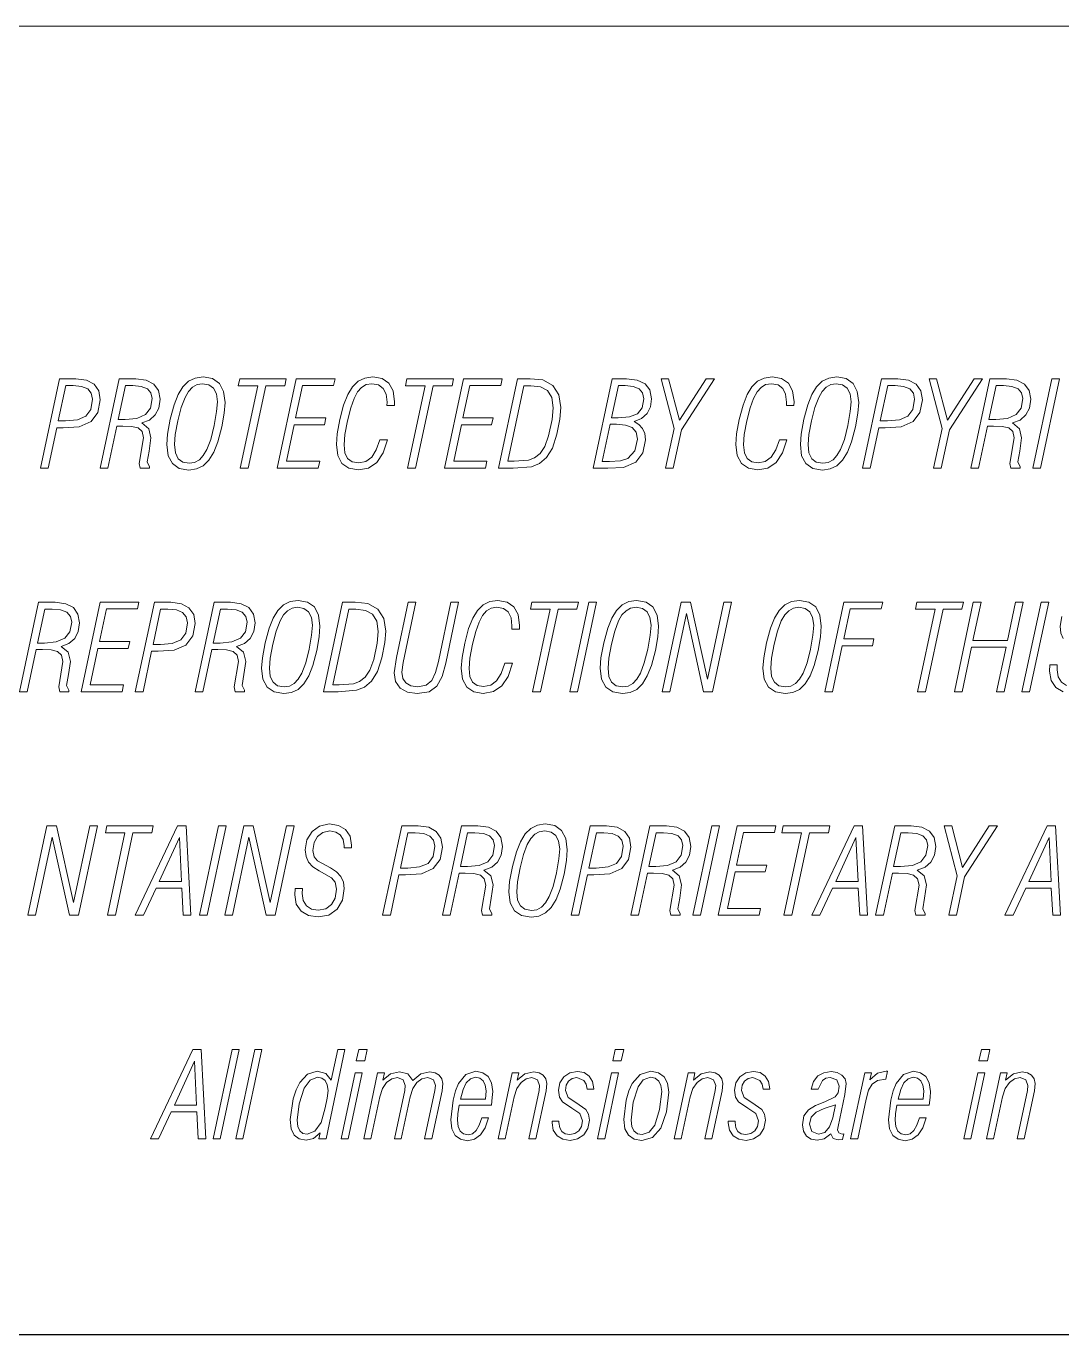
# Model space of a CAD drawing. Extents: x 10 to 410, y 5 to 287.
# Drawn here: x 80.1 to 98.62, y 10 to 33.41 of the extents above; entities that cross this region are included whole.
import ezdxf

# ---------------------------------------------------------------- set-up
doc = ezdxf.new("R2010")
doc.units = 0

msp = doc.modelspace()

# ---------------------------------------------------------------- linework, layer by layer
at = {"color": 7, "lineweight": 13}
for p, q in [((140, 33.414001), (50, 33.414001)), ((10, 10), (410, 10)), ((50, 10.004), (140, 10.004))]:
    msp.add_line(p, q, dxfattribs=at)
for points in [[(80.354866, 25.505835), (80.494469, 25.505835), (80.64695, 26.229593), (80.762924, 26.229593), (81.048561, 26.246775), (81.261177, 26.34127), (81.381447, 26.504492), (81.426544, 26.727848), (81.398628, 26.888922), (81.314865, 27.007042), (81.179565, 27.080063), (80.99057, 27.105835), (80.696342, 27.105835)], [(80.672722, 26.352009), (80.808022, 26.983418), (80.939026, 26.983418), (81.091515, 26.968386), (81.201042, 26.923285), (81.265472, 26.848116), (81.289093, 26.740734), (81.259033, 26.556036), (81.168831, 26.435768), (81.016342, 26.371338), (80.803726, 26.352009)], [(81.4244, 25.505835), (81.561852, 25.505835), (81.722923, 26.259661), (81.832451, 26.259661), (81.987083, 26.253218), (82.103058, 26.225298), (82.173927, 26.160868), (82.199699, 26.047043), (82.124535, 25.591742), (82.141716, 25.505835), (82.307083, 25.505835), (82.307083, 25.531607), (82.266281, 25.619659), (82.298492, 25.812948), (82.332855, 26.049191), (82.292053, 26.212412), (82.167488, 26.315498), (82.307083, 26.367043), (82.410172, 26.457245), (82.474602, 26.581808), (82.498222, 26.738586), (82.468155, 26.895365), (82.386551, 27.011337), (82.2491, 27.080063), (82.060104, 27.105835), (81.765877, 27.105835)], [(81.746544, 26.377781), (81.875404, 26.983418), (82.006409, 26.983418), (82.158897, 26.968386), (82.268425, 26.92758), (82.332855, 26.854559), (82.356476, 26.75362), (82.324265, 26.57966), (82.234062, 26.463688), (82.081581, 26.39711), (81.871109, 26.377781)], [(82.614197, 25.926775), (82.637817, 25.729191), (82.715134, 25.587446), (82.837555, 25.501539), (83.009369, 25.471472), (83.148964, 25.492949), (83.269234, 25.548788), (83.370171, 25.647579), (83.456078, 25.789324), (83.529099, 25.97617), (83.602119, 26.244627), (83.642921, 26.48731), (83.657959, 26.678452), (83.632187, 26.878183), (83.557014, 27.022076), (83.434601, 27.11013), (83.264938, 27.140198), (83.123192, 27.118721), (83.005066, 27.060734), (82.904129, 26.961943), (82.820374, 26.822344), (82.747353, 26.641941), (82.676483, 26.379929), (82.627083, 26.113621)], [(83.256348, 27.01778), (83.370171, 26.996304), (83.453934, 26.936171), (83.503326, 26.83523), (83.522652, 26.695633), (83.507622, 26.517378), (83.464668, 26.268251), (83.40239, 26.021271), (83.333664, 25.840868), (83.269234, 25.731339), (83.198357, 25.654022), (83.112457, 25.606773), (83.015808, 25.593887), (82.899834, 25.613216), (82.818222, 25.675499), (82.768829, 25.778585), (82.753799, 25.926775), (82.766678, 26.107178), (82.813927, 26.354156), (82.874062, 26.592546), (82.942787, 26.772949), (83.002922, 26.880331), (83.075943, 26.9555), (83.157555, 27.000599)], [(83.93071, 25.505835), (84.072449, 25.505835), (84.388153, 26.98127), (84.725342, 26.98127), (84.751114, 27.105835), (83.919968, 27.105835), (83.894196, 26.98127), (84.244263, 26.98127)], [(84.590034, 25.505835), (85.324532, 25.505835), (85.350304, 25.630398), (84.755402, 25.630398), (84.892853, 26.281137), (85.434067, 26.281137), (85.461983, 26.405701), (84.918625, 26.405701), (85.04319, 26.987713), (85.599434, 26.987713), (85.625206, 27.105835), (84.929367, 27.105835)], [(86.561577, 26.014828), (86.428421, 26.014828), (86.361847, 25.832277), (86.280235, 25.701271), (86.175003, 25.623955), (86.048294, 25.60033), (85.93232, 25.619659), (85.850708, 25.679794), (85.801315, 25.780733), (85.786278, 25.924627), (85.799164, 26.107178), (85.846413, 26.354156), (85.906548, 26.586103), (85.966682, 26.751472), (86.028961, 26.869593), (86.099838, 26.951204), (86.181442, 27.000599), (86.284531, 27.01778), (86.402649, 26.996304), (86.486412, 26.934023), (86.537956, 26.830935), (86.555138, 26.687042), (86.552986, 26.626909), (86.688293, 26.626909), (86.690437, 26.693485), (86.664665, 26.886774), (86.5895, 27.026371), (86.467087, 27.11013), (86.299568, 27.140198), (86.157822, 27.118721), (86.037552, 27.060734), (85.936615, 26.961943), (85.852852, 26.822344), (85.777687, 26.635498), (85.708961, 26.377781), (85.661713, 26.117916), (85.648827, 25.928923), (85.672455, 25.731339), (85.74762, 25.589594), (85.872185, 25.503687), (86.041847, 25.473619), (86.222252, 25.507982), (86.370438, 25.608921), (86.484268, 25.778585)], [(86.922386, 25.505835), (87.064133, 25.505835), (87.379837, 26.98127), (87.71701, 26.98127), (87.742783, 27.105835), (86.911644, 27.105835), (86.885872, 26.98127), (87.235939, 26.98127)], [(87.581711, 25.505835), (88.316208, 25.505835), (88.34198, 25.630398), (87.747086, 25.630398), (87.884529, 26.281137), (88.425735, 26.281137), (88.453659, 26.405701), (87.910301, 26.405701), (88.034866, 26.987713), (88.59111, 26.987713), (88.616882, 27.105835), (87.921043, 27.105835)], [(88.550301, 25.505835), (88.808022, 25.505835), (89.140907, 25.531607), (89.280502, 25.587446), (89.407211, 25.696976), (89.512451, 25.86664), (89.594063, 26.113621), (89.645607, 26.384224), (89.662788, 26.592546), (89.626274, 26.818048), (89.523193, 26.985565), (89.342789, 27.086506), (89.115135, 27.105835), (88.889633, 27.105835)], [(88.713524, 25.630398), (89.001312, 26.98127), (89.128021, 26.98127), (89.301979, 26.959795), (89.426544, 26.893217), (89.499565, 26.770802), (89.525337, 26.586103), (89.506012, 26.377781), (89.445877, 26.083553), (89.377151, 25.89456), (89.291245, 25.765701), (89.192451, 25.688385), (89.087219, 25.647579), (88.829498, 25.630398)], [(90.240501, 25.505835), (90.506813, 25.505835), (90.786011, 25.520868), (91.002922, 25.615364), (91.129631, 25.782881), (91.17688, 26.01268), (91.163994, 26.124357), (91.125336, 26.216707), (91.060905, 26.287579), (90.974998, 26.339123), (91.108154, 26.39711), (91.206947, 26.485163), (91.264931, 26.603285), (91.286407, 26.747177), (91.25634, 26.906103), (91.172585, 27.01778), (91.030838, 27.082211), (90.835403, 27.105835), (90.581978, 27.105835)], [(90.569092, 26.405701), (90.693657, 26.983418), (90.816071, 26.983418), (90.959969, 26.968386), (91.063049, 26.92758), (91.125336, 26.854559), (91.146812, 26.749325), (91.116745, 26.588251), (91.03299, 26.480867), (90.889091, 26.422882), (90.689362, 26.405701)], [(91.537689, 25.505835), (91.675133, 25.505835), (91.821175, 26.193083), (92.411781, 27.105835), (92.261444, 27.105835), (91.784668, 26.362747), (91.591377, 27.105835), (91.45607, 27.105835), (91.688019, 26.21456)], [(93.70681, 26.014828), (93.573654, 26.014828), (93.50708, 25.832277), (93.425468, 25.701271), (93.320236, 25.623955), (93.193527, 25.60033), (93.077553, 25.619659), (92.995941, 25.679794), (92.946548, 25.780733), (92.931511, 25.924627), (92.944397, 26.107178), (92.991646, 26.354156), (93.051781, 26.586103), (93.111916, 26.751472), (93.174194, 26.869593), (93.245071, 26.951204), (93.326675, 27.000599), (93.429764, 27.01778), (93.547882, 26.996304), (93.631645, 26.934023), (93.683189, 26.830935), (93.700371, 26.687042), (93.698219, 26.626909), (93.833527, 26.626909), (93.83567, 26.693485), (93.809898, 26.886774), (93.734734, 27.026371), (93.61232, 27.11013), (93.444801, 27.140198), (93.303055, 27.118721), (93.182785, 27.060734), (93.081848, 26.961943), (92.998085, 26.822344), (92.92292, 26.635498), (92.854195, 26.377781), (92.806946, 26.117916), (92.79406, 25.928923), (92.817688, 25.731339), (92.892853, 25.589594), (93.017418, 25.503687), (93.18708, 25.473619), (93.367485, 25.507982), (93.515671, 25.608921), (93.629501, 25.778585)], [(93.94735, 25.926775), (93.97097, 25.729191), (94.048286, 25.587446), (94.1707, 25.501539), (94.342514, 25.471472), (94.482117, 25.492949), (94.602386, 25.548788), (94.703323, 25.647579), (94.78923, 25.789324), (94.862244, 25.97617), (94.935272, 26.244627), (94.976074, 26.48731), (94.991104, 26.678452), (94.965332, 26.878183), (94.890167, 27.022076), (94.767754, 27.11013), (94.598083, 27.140198), (94.456345, 27.118721), (94.338219, 27.060734), (94.237282, 26.961943), (94.153519, 26.822344), (94.080505, 26.641941), (94.009628, 26.379929), (93.960236, 26.113621)], [(94.589493, 27.01778), (94.703323, 26.996304), (94.787079, 26.936171), (94.836472, 26.83523), (94.855804, 26.695633), (94.840775, 26.517378), (94.797821, 26.268251), (94.735535, 26.021271), (94.666809, 25.840868), (94.602386, 25.731339), (94.531509, 25.654022), (94.445602, 25.606773), (94.348961, 25.593887), (94.232986, 25.613216), (94.151375, 25.675499), (94.101982, 25.778585), (94.086945, 25.926775), (94.099831, 26.107178), (94.147079, 26.354156), (94.207214, 26.592546), (94.27594, 26.772949), (94.336075, 26.880331), (94.409096, 26.9555), (94.490707, 27.000599)], [(95.057686, 25.505835), (95.197281, 25.505835), (95.349762, 26.229593), (95.465736, 26.229593), (95.751373, 26.246775), (95.963989, 26.34127), (96.084259, 26.504492), (96.129364, 26.727848), (96.10144, 26.888922), (96.017685, 27.007042), (95.882385, 27.080063), (95.69339, 27.105835), (95.399162, 27.105835)], [(95.375534, 26.352009), (95.510834, 26.983418), (95.641846, 26.983418), (95.794327, 26.968386), (95.903854, 26.923285), (95.968292, 26.848116), (95.991913, 26.740734), (95.961845, 26.556036), (95.871643, 26.435768), (95.719162, 26.371338), (95.506546, 26.352009)], [(96.331238, 25.505835), (96.468689, 25.505835), (96.614731, 26.193083), (97.205338, 27.105835), (97.055, 27.105835), (96.578217, 26.362747), (96.384933, 27.105835), (96.249634, 27.105835), (96.481575, 26.21456)], [(96.997009, 25.505835), (97.13446, 25.505835), (97.295532, 26.259661), (97.405067, 26.259661), (97.5597, 26.253218), (97.675674, 26.225298), (97.746544, 26.160868), (97.772316, 26.047043), (97.697144, 25.591742), (97.714325, 25.505835), (97.8797, 25.505835), (97.8797, 25.531607), (97.83889, 25.619659), (97.871109, 25.812948), (97.905472, 26.049191), (97.864662, 26.212412), (97.740097, 26.315498), (97.8797, 26.367043), (97.982788, 26.457245), (98.047211, 26.581808), (98.070839, 26.738586), (98.040771, 26.895365), (97.95916, 27.011337), (97.821709, 27.080063), (97.632721, 27.105835), (97.338486, 27.105835)], [(97.31916, 26.377781), (97.448021, 26.983418), (97.579025, 26.983418), (97.731506, 26.968386), (97.841042, 26.92758), (97.905472, 26.854559), (97.929092, 26.75362), (97.896881, 26.57966), (97.806679, 26.463688), (97.65419, 26.39711), (97.443726, 26.377781)], [(98.105202, 25.505835), (98.242653, 25.505835), (98.584129, 27.105835), (98.446678, 27.105835)], [(90.403725, 25.626102), (90.545471, 26.291874), (90.659294, 26.291874), (90.822517, 26.276842), (90.940636, 26.231741), (91.011513, 26.147982), (91.037277, 26.025566), (90.987885, 25.817244), (90.861176, 25.679794), (90.730164, 25.638988), (90.534729, 25.626102)], [(79.982521, 21.505835), (80.119972, 21.505835), (80.281044, 22.259661), (80.390572, 22.259661), (80.545204, 22.253218), (80.661179, 22.225298), (80.732048, 22.160868), (80.75782, 22.047043), (80.682655, 21.591742), (80.699837, 21.505835), (80.865204, 21.505835), (80.865204, 21.531607), (80.824402, 21.619659), (80.856613, 21.812948), (80.890976, 22.049191), (80.850174, 22.212412), (80.725609, 22.315498), (80.865204, 22.367043), (80.968292, 22.457245), (81.032722, 22.581808), (81.056343, 22.738586), (81.026276, 22.895365), (80.944664, 23.011337), (80.80722, 23.080063), (80.618225, 23.105835), (80.323997, 23.105835)], [(80.304665, 22.377781), (80.433525, 22.983418), (80.564529, 22.983418), (80.717018, 22.968386), (80.826546, 22.92758), (80.890976, 22.854559), (80.914597, 22.75362), (80.882385, 22.57966), (80.792183, 22.463688), (80.639702, 22.39711), (80.42923, 22.377781)], [(81.082115, 21.505835), (81.816612, 21.505835), (81.842384, 21.630398), (81.247482, 21.630398), (81.384933, 22.281137), (81.926147, 22.281137), (81.954063, 22.405701), (81.410706, 22.405701), (81.535271, 22.987713), (82.091515, 22.987713), (82.117287, 23.105835), (81.421448, 23.105835)], [(82.052856, 21.505835), (82.192451, 21.505835), (82.344933, 22.229593), (82.460907, 22.229593), (82.746544, 22.246775), (82.959167, 22.34127), (83.07943, 22.504492), (83.124535, 22.727848), (83.096611, 22.888922), (83.012856, 23.007042), (82.877556, 23.080063), (82.68856, 23.105835), (82.394333, 23.105835)], [(82.370705, 22.352009), (82.506012, 22.983418), (82.637016, 22.983418), (82.789497, 22.968386), (82.899033, 22.923285), (82.963455, 22.848116), (82.987083, 22.740734), (82.957016, 22.556036), (82.866814, 22.435768), (82.714333, 22.371338), (82.501717, 22.352009)], [(83.122383, 21.505835), (83.259834, 21.505835), (83.420906, 22.259661), (83.530441, 22.259661), (83.685074, 22.253218), (83.801041, 22.225298), (83.871918, 22.160868), (83.89769, 22.047043), (83.822517, 21.591742), (83.839699, 21.505835), (84.005066, 21.505835), (84.005066, 21.531607), (83.964264, 21.619659), (83.996475, 21.812948), (84.030838, 22.049191), (83.990036, 22.212412), (83.865471, 22.315498), (84.005066, 22.367043), (84.108154, 22.457245), (84.172585, 22.581808), (84.196213, 22.738586), (84.166145, 22.895365), (84.084534, 23.011337), (83.947083, 23.080063), (83.758087, 23.105835), (83.46386, 23.105835)], [(83.444534, 22.377781), (83.573395, 22.983418), (83.704399, 22.983418), (83.85688, 22.968386), (83.966415, 22.92758), (84.030838, 22.854559), (84.054466, 22.75362), (84.022247, 22.57966), (83.932053, 22.463688), (83.779564, 22.39711), (83.569099, 22.377781)], [(84.312187, 21.926775), (84.335808, 21.729191), (84.413124, 21.587446), (84.535538, 21.501539), (84.707352, 21.471472), (84.846954, 21.492949), (84.967216, 21.548788), (85.068161, 21.647579), (85.154068, 21.789324), (85.227081, 21.97617), (85.300102, 22.244627), (85.340912, 22.48731), (85.355942, 22.678452), (85.33017, 22.878183), (85.255005, 23.022076), (85.132584, 23.11013), (84.962921, 23.140198), (84.821182, 23.118721), (84.703056, 23.060734), (84.602119, 22.961943), (84.518356, 22.822344), (84.445343, 22.641941), (84.374466, 22.379929), (84.325073, 22.113621)], [(84.95433, 23.01778), (85.068161, 22.996304), (85.151917, 22.936171), (85.201309, 22.83523), (85.220642, 22.695633), (85.205605, 22.517378), (85.162659, 22.268251), (85.100372, 22.021271), (85.031647, 21.840868), (84.967216, 21.731339), (84.896347, 21.654022), (84.81044, 21.606773), (84.713791, 21.593887), (84.597824, 21.613216), (84.516212, 21.675499), (84.466812, 21.778585), (84.451782, 21.926775), (84.464668, 22.107178), (84.511917, 22.354156), (84.572052, 22.592546), (84.640778, 22.772949), (84.700912, 22.880331), (84.773926, 22.9555), (84.855537, 23.000599)], [(85.420372, 21.505835), (85.678093, 21.505835), (86.010979, 21.531607), (86.150574, 21.587446), (86.277283, 21.696976), (86.382523, 21.86664), (86.464127, 22.113621), (86.515671, 22.384224), (86.532852, 22.592546), (86.496346, 22.818048), (86.393257, 22.985565), (86.21286, 23.086506), (85.985207, 23.105835), (85.759705, 23.105835)], [(85.583595, 21.630398), (85.871384, 22.98127), (85.998093, 22.98127), (86.17205, 22.959795), (86.296616, 22.893217), (86.369637, 22.770802), (86.395401, 22.586103), (86.376076, 22.377781), (86.315941, 22.083553), (86.247215, 21.89456), (86.161316, 21.765701), (86.062515, 21.688385), (85.957283, 21.647579), (85.69957, 21.630398)], [(86.934464, 23.105835), (86.723999, 22.120062), (86.683189, 21.843016), (86.708961, 21.686237), (86.790573, 21.570265), (86.919434, 21.497244), (87.095535, 21.471472), (87.308159, 21.505835), (87.447754, 21.606773), (87.5401, 21.776438), (87.60453, 22.019123), (87.834335, 23.105835), (87.696884, 23.105835), (87.473526, 22.049191), (87.421982, 21.849459), (87.355408, 21.709862), (87.254463, 21.623955), (87.104126, 21.596035), (86.979568, 21.611069), (86.89151, 21.662613), (86.837822, 21.744225), (86.820641, 21.858049), (86.842117, 22.032009), (87.071915, 23.105835)], [(88.796478, 22.014828), (88.663322, 22.014828), (88.596748, 21.832277), (88.515137, 21.701271), (88.409904, 21.623955), (88.283188, 21.60033), (88.167221, 21.619659), (88.085602, 21.679794), (88.036209, 21.780733), (88.021179, 21.924627), (88.034065, 22.107178), (88.081314, 22.354156), (88.141449, 22.586103), (88.201584, 22.751472), (88.263863, 22.869593), (88.334732, 22.951204), (88.416344, 23.000599), (88.519432, 23.01778), (88.63755, 22.996304), (88.721313, 22.934023), (88.772858, 22.830935), (88.790039, 22.687042), (88.787888, 22.626909), (88.923187, 22.626909), (88.925339, 22.693485), (88.899567, 22.886774), (88.824402, 23.026371), (88.701981, 23.11013), (88.53447, 23.140198), (88.392723, 23.118721), (88.272453, 23.060734), (88.171509, 22.961943), (88.087753, 22.822344), (88.012589, 22.635498), (87.943863, 22.377781), (87.896614, 22.117916), (87.883728, 21.928923), (87.907349, 21.731339), (87.982521, 21.589594), (88.107086, 21.503687), (88.276749, 21.473619), (88.457153, 21.507982), (88.605339, 21.608921), (88.719162, 21.778585)], [(89.157288, 21.505835), (89.299026, 21.505835), (89.614731, 22.98127), (89.951912, 22.98127), (89.977684, 23.105835), (89.146545, 23.105835), (89.120773, 22.98127), (89.47084, 22.98127)], [(89.825203, 21.505835), (89.962654, 21.505835), (90.304131, 23.105835), (90.166679, 23.105835)], [(90.368561, 21.926775), (90.392181, 21.729191), (90.469498, 21.587446), (90.591911, 21.501539), (90.763725, 21.471472), (90.90332, 21.492949), (91.02359, 21.548788), (91.124527, 21.647579), (91.210434, 21.789324), (91.283455, 21.97617), (91.356476, 22.244627), (91.397285, 22.48731), (91.412315, 22.678452), (91.386543, 22.878183), (91.311378, 23.022076), (91.188965, 23.11013), (91.019295, 23.140198), (90.877548, 23.118721), (90.75943, 23.060734), (90.658493, 22.961943), (90.57473, 22.822344), (90.501709, 22.641941), (90.43084, 22.379929), (90.381447, 22.113621)], [(91.010704, 23.01778), (91.124527, 22.996304), (91.20829, 22.936171), (91.257683, 22.83523), (91.277016, 22.695633), (91.261978, 22.517378), (91.219025, 22.268251), (91.156746, 22.021271), (91.08802, 21.840868), (91.02359, 21.731339), (90.952721, 21.654022), (90.866814, 21.606773), (90.770172, 21.593887), (90.654198, 21.613216), (90.572586, 21.675499), (90.523193, 21.778585), (90.508156, 21.926775), (90.521042, 22.107178), (90.568291, 22.354156), (90.628426, 22.592546), (90.697151, 22.772949), (90.757278, 22.880331), (90.830307, 22.9555), (90.911911, 23.000599)], [(91.474594, 21.505835), (91.612045, 21.505835), (91.908424, 22.903955), (92.217682, 21.505835), (92.37661, 21.505835), (92.718086, 23.105835), (92.580643, 23.105835), (92.288559, 21.733486), (91.983589, 23.105835), (91.813927, 23.105835)], [(93.278625, 21.926775), (93.302246, 21.729191), (93.379562, 21.587446), (93.501984, 21.501539), (93.67379, 21.471472), (93.813385, 21.492949), (93.933655, 21.548788), (94.034599, 21.647579), (94.120506, 21.789324), (94.193527, 21.97617), (94.266541, 22.244627), (94.30735, 22.48731), (94.322388, 22.678452), (94.296616, 22.878183), (94.221443, 23.022076), (94.09903, 23.11013), (93.929367, 23.140198), (93.787621, 23.118721), (93.669495, 23.060734), (93.568558, 22.961943), (93.484802, 22.822344), (93.411781, 22.641941), (93.340904, 22.379929), (93.291512, 22.113621)], [(93.920776, 23.01778), (94.034599, 22.996304), (94.118355, 22.936171), (94.167755, 22.83523), (94.18708, 22.695633), (94.172043, 22.517378), (94.129097, 22.268251), (94.066811, 22.021271), (93.998085, 21.840868), (93.933655, 21.731339), (93.862785, 21.654022), (93.776878, 21.606773), (93.680237, 21.593887), (93.564262, 21.613216), (93.482651, 21.675499), (93.433258, 21.778585), (93.418221, 21.926775), (93.431107, 22.107178), (93.478355, 22.354156), (93.53849, 22.592546), (93.607216, 22.772949), (93.667351, 22.880331), (93.740372, 22.9555), (93.821976, 23.000599)], [(94.384666, 21.505835), (94.52211, 21.505835), (94.696075, 22.326237), (95.237282, 22.326237), (95.263054, 22.450802), (94.723991, 22.450802), (94.837814, 22.987713), (95.394058, 22.987713), (95.41983, 23.105835), (94.723991, 23.105835)], [(96.042648, 21.505835), (96.184395, 21.505835), (96.500099, 22.98127), (96.83728, 22.98127), (96.863052, 23.105835), (96.031914, 23.105835), (96.006142, 22.98127), (96.356209, 22.98127)], [(96.701981, 21.505835), (96.839432, 21.505835), (97.009094, 22.300465), (97.627617, 22.300465), (97.457954, 21.505835), (97.595406, 21.505835), (97.934731, 23.105835), (97.797287, 23.105835), (97.653389, 22.42503), (97.034866, 22.42503), (97.178757, 23.105835), (97.041306, 23.105835)], [(97.91111, 21.505835), (98.048553, 21.505835), (98.39003, 23.105835), (98.252586, 23.105835)], [(80.131912, 17.505835), (80.269363, 17.505835), (80.565742, 18.903955), (80.875, 17.505835), (81.033928, 17.505835), (81.375404, 19.105835), (81.237961, 19.105835), (80.945877, 17.733486), (80.640907, 19.105835), (80.471245, 19.105835)], [(81.553665, 17.505835), (81.695404, 17.505835), (82.011108, 18.98127), (82.348289, 18.98127), (82.374062, 19.105835), (81.542923, 19.105835), (81.517151, 18.98127), (81.867218, 18.98127)], [(82.960373, 19.105835), (82.810036, 19.105835), (82.051918, 17.505835), (82.197952, 17.505835), (82.425606, 17.989056), (82.883057, 17.989056), (82.908829, 17.505835), (83.04628, 17.505835)], [(83.198761, 17.505835), (83.336212, 17.505835), (83.677689, 19.105835), (83.540237, 19.105835)], [(83.651917, 17.505835), (83.789368, 17.505835), (84.085739, 18.903955), (84.395004, 17.505835), (84.553925, 17.505835), (84.895401, 19.105835), (84.757957, 19.105835), (84.465874, 17.733486), (84.160904, 19.105835), (83.991241, 19.105835)], [(84.910439, 17.98476), (84.903992, 17.873083), (84.931915, 17.705566), (85.017822, 17.581003), (85.148827, 17.503687), (85.324936, 17.475767), (85.513931, 17.51013), (85.662117, 17.613216), (85.756615, 17.77429), (85.790977, 17.982613), (85.77594, 18.098587), (85.730843, 18.197378), (85.651382, 18.281137), (85.541847, 18.354156), (85.314194, 18.47872), (85.251915, 18.553888), (85.230438, 18.667713), (85.251915, 18.807312), (85.314194, 18.916842), (85.408691, 18.987713), (85.528961, 19.015633), (85.636345, 18.996304), (85.717957, 18.944761), (85.769501, 18.861002), (85.788826, 18.749325), (85.786682, 18.712814), (85.91983, 18.712814), (85.921982, 18.762211), (85.894058, 18.921137), (85.814598, 19.039257), (85.687889, 19.114426), (85.52037, 19.140198), (85.348557, 19.10154), (85.213257, 19.002747), (85.123055, 18.854559), (85.092987, 18.678452), (85.105873, 18.556036), (85.148827, 18.457245), (85.226143, 18.373486), (85.339966, 18.300465), (85.563324, 18.175901), (85.627754, 18.096439), (85.653526, 17.974022), (85.627754, 17.815096), (85.561172, 17.696976), (85.458092, 17.621807), (85.324936, 17.598183), (85.204666, 17.617512), (85.114464, 17.677647), (85.05648, 17.772142), (85.037148, 17.898855), (85.041443, 17.98476)], [(86.476074, 17.505835), (86.615677, 17.505835), (86.768158, 18.229593), (86.884132, 18.229593), (87.169769, 18.246775), (87.382385, 18.34127), (87.502655, 18.504492), (87.547752, 18.727848), (87.519836, 18.888922), (87.436081, 19.007042), (87.300774, 19.080063), (87.111778, 19.105835), (86.817551, 19.105835)], [(86.79393, 18.352009), (86.92923, 18.983418), (87.060242, 18.983418), (87.212723, 18.968386), (87.32225, 18.923285), (87.386681, 18.848116), (87.410309, 18.740734), (87.380234, 18.556036), (87.290039, 18.435768), (87.13755, 18.371338), (86.924934, 18.352009)], [(87.545609, 17.505835), (87.68306, 17.505835), (87.844131, 18.259661), (87.953659, 18.259661), (88.108292, 18.253218), (88.224266, 18.225298), (88.295135, 18.160868), (88.320908, 18.047043), (88.245743, 17.591742), (88.262924, 17.505835), (88.428291, 17.505835), (88.428291, 17.531607), (88.387482, 17.619659), (88.419701, 17.812948), (88.454063, 18.049191), (88.413254, 18.212412), (88.288696, 18.315498), (88.428291, 18.367043), (88.53138, 18.457245), (88.59581, 18.581808), (88.619431, 18.738586), (88.589363, 18.895365), (88.507751, 19.011337), (88.3703, 19.080063), (88.181313, 19.105835), (87.887085, 19.105835)], [(87.867752, 18.377781), (87.996613, 18.983418), (88.127625, 18.983418), (88.280106, 18.968386), (88.389633, 18.92758), (88.454063, 18.854559), (88.477692, 18.75362), (88.445473, 18.57966), (88.35527, 18.463688), (88.202789, 18.39711), (87.992317, 18.377781)], [(88.735405, 17.926775), (88.759033, 17.729191), (88.836349, 17.587446), (88.958763, 17.501539), (89.130569, 17.471472), (89.270172, 17.492949), (89.390442, 17.548788), (89.491379, 17.647579), (89.577286, 17.789324), (89.650307, 17.97617), (89.723328, 18.244627), (89.76413, 18.48731), (89.779167, 18.678452), (89.753395, 18.878183), (89.678223, 19.022076), (89.555809, 19.11013), (89.386147, 19.140198), (89.2444, 19.118721), (89.126282, 19.060734), (89.025337, 18.961943), (88.941582, 18.822344), (88.868561, 18.641941), (88.797684, 18.379929), (88.748291, 18.113621)], [(89.377556, 19.01778), (89.491379, 18.996304), (89.575134, 18.936171), (89.624535, 18.83523), (89.64386, 18.695633), (89.62883, 18.517378), (89.585876, 18.268251), (89.52359, 18.021271), (89.454865, 17.840868), (89.390442, 17.731339), (89.319565, 17.654022), (89.233658, 17.606773), (89.137016, 17.593887), (89.021042, 17.613216), (88.93943, 17.675499), (88.890038, 17.778585), (88.875, 17.926775), (88.887894, 18.107178), (88.935135, 18.354156), (88.99527, 18.592546), (89.063995, 18.772949), (89.12413, 18.880331), (89.197151, 18.9555), (89.278763, 19.000599)], [(89.845741, 17.505835), (89.985336, 17.505835), (90.137817, 18.229593), (90.253799, 18.229593), (90.539429, 18.246775), (90.752052, 18.34127), (90.872314, 18.504492), (90.917419, 18.727848), (90.889496, 18.888922), (90.80574, 19.007042), (90.670441, 19.080063), (90.481445, 19.105835), (90.187218, 19.105835)], [(90.163589, 18.352009), (90.298897, 18.983418), (90.429901, 18.983418), (90.582382, 18.968386), (90.691917, 18.923285), (90.756348, 18.848116), (90.779968, 18.740734), (90.749901, 18.556036), (90.659698, 18.435768), (90.507217, 18.371338), (90.294601, 18.352009)], [(90.915268, 17.505835), (91.052719, 17.505835), (91.213791, 18.259661), (91.323326, 18.259661), (91.477959, 18.253218), (91.593933, 18.225298), (91.664803, 18.160868), (91.690575, 18.047043), (91.615402, 17.591742), (91.632584, 17.505835), (91.797958, 17.505835), (91.797958, 17.531607), (91.757149, 17.619659), (91.789368, 17.812948), (91.82373, 18.049191), (91.782921, 18.212412), (91.658356, 18.315498), (91.797958, 18.367043), (91.901047, 18.457245), (91.965469, 18.581808), (91.989098, 18.738586), (91.95903, 18.895365), (91.877419, 19.011337), (91.739967, 19.080063), (91.55098, 19.105835), (91.256744, 19.105835)], [(91.237419, 18.377781), (91.36628, 18.983418), (91.497284, 18.983418), (91.649765, 18.968386), (91.7593, 18.92758), (91.82373, 18.854559), (91.847351, 18.75362), (91.81514, 18.57966), (91.724937, 18.463688), (91.572449, 18.39711), (91.361984, 18.377781)], [(92.02346, 17.505835), (92.160912, 17.505835), (92.502388, 19.105835), (92.364937, 19.105835)], [(92.476616, 17.505835), (93.211113, 17.505835), (93.236885, 17.630398), (92.641983, 17.630398), (92.779434, 18.281137), (93.320641, 18.281137), (93.348557, 18.405701), (92.805206, 18.405701), (92.929764, 18.987713), (93.486008, 18.987713), (93.51178, 19.105835), (92.815941, 19.105835)], [(93.653526, 17.505835), (93.795273, 17.505835), (94.110977, 18.98127), (94.448158, 18.98127), (94.47393, 19.105835), (93.642792, 19.105835), (93.61702, 18.98127), (93.967087, 18.98127)], [(95.060242, 19.105835), (94.909904, 19.105835), (94.151779, 17.505835), (94.297821, 17.505835), (94.525475, 17.989056), (94.982925, 17.989056), (95.008698, 17.505835), (95.146141, 17.505835)], [(95.294327, 17.505835), (95.431778, 17.505835), (95.59285, 18.259661), (95.702385, 18.259661), (95.857018, 18.253218), (95.972992, 18.225298), (96.043861, 18.160868), (96.069633, 18.047043), (95.994461, 17.591742), (96.011642, 17.505835), (96.177017, 17.505835), (96.177017, 17.531607), (96.136208, 17.619659), (96.168427, 17.812948), (96.202789, 18.049191), (96.16198, 18.212412), (96.037415, 18.315498), (96.177017, 18.367043), (96.280106, 18.457245), (96.344528, 18.581808), (96.368156, 18.738586), (96.338089, 18.895365), (96.256477, 19.011337), (96.119026, 19.080063), (95.930038, 19.105835), (95.635803, 19.105835)], [(95.616478, 18.377781), (95.745338, 18.983418), (95.876343, 18.983418), (96.028824, 18.968386), (96.138359, 18.92758), (96.202789, 18.854559), (96.22641, 18.75362), (96.194199, 18.57966), (96.103996, 18.463688), (95.951508, 18.39711), (95.741043, 18.377781)], [(96.602249, 17.505835), (96.7397, 17.505835), (96.885742, 18.193083), (97.476349, 19.105835), (97.326012, 19.105835), (96.849228, 18.362747), (96.655945, 19.105835), (96.520638, 19.105835), (96.752586, 18.21456)], [(98.513657, 19.105835), (98.363327, 19.105835), (97.605209, 17.505835), (97.751244, 17.505835), (97.978897, 17.989056), (98.43634, 17.989056), (98.462112, 17.505835), (98.599564, 17.505835)], [(82.481445, 18.111473), (82.842255, 18.895365), (82.878761, 18.111473)], [(94.581314, 18.111473), (94.942116, 18.895365), (94.978622, 18.111473)], [(98.034729, 18.111473), (98.395538, 18.895365), (98.432053, 18.111473)], [(83.230171, 15.105835), (83.079834, 15.105835), (82.321716, 13.505835), (82.467758, 13.505835), (82.695404, 13.989056), (83.152855, 13.989056), (83.178627, 13.505835), (83.316078, 13.505835)], [(83.444939, 13.505835), (83.571648, 13.505835), (83.910973, 15.105835), (83.784264, 15.105835)], [(83.848694, 13.505835), (83.975403, 13.505835), (84.314735, 15.105835), (84.188026, 15.105835)], [(85.800911, 15.105835), (85.67205, 15.105835), (85.556076, 14.558184), (85.459435, 14.678452), (85.304802, 14.71711), (85.132988, 14.665566), (84.993393, 14.517378), (84.926819, 14.384224), (84.873123, 14.221003), (84.82373, 13.853754), (84.840912, 13.688385), (84.8946, 13.572412), (84.984802, 13.503687), (85.107216, 13.480062), (85.240372, 13.512278), (85.356346, 13.61107), (85.334869, 13.505835), (85.46373, 13.505835)], [(86.004936, 14.903955), (86.157417, 14.903955), (86.200371, 15.105835), (86.04789, 15.105835)], [(90.592316, 14.903955), (90.744804, 14.903955), (90.787758, 15.105835), (90.635269, 15.105835)], [(97.142654, 14.903955), (97.295135, 14.903955), (97.338089, 15.105835), (97.185608, 15.105835)], [(82.751244, 14.111472), (83.112053, 14.895365), (83.14856, 14.111472)], [(85.128693, 13.589593), (85.049232, 13.604627), (84.993393, 13.651875), (84.95903, 13.72919), (84.948288, 13.840868), (84.984802, 14.132949), (85.075005, 14.412144), (85.180237, 14.558184), (85.311241, 14.607579), (85.388557, 14.590399), (85.448692, 14.547445), (85.485207, 14.472278), (85.500237, 14.371338), (85.485207, 14.233889), (85.450844, 14.059929), (85.375671, 13.800063), (85.266144, 13.641136)], [(85.734329, 13.505835), (85.861046, 13.505835), (86.110168, 14.684895), (85.983459, 14.684895)], [(86.138092, 13.505835), (86.264801, 13.505835), (86.425873, 14.257512), (86.475273, 14.407848), (86.548294, 14.51523), (86.638496, 14.57966), (86.743729, 14.601136), (86.844666, 14.564627), (86.88118, 14.461539), (86.870438, 14.371338), (86.687889, 13.505835), (86.806007, 13.505835), (86.967087, 14.257512), (87.016479, 14.407848), (87.0895, 14.51523), (87.179703, 14.57966), (87.284935, 14.601136), (87.38588, 14.564627), (87.422386, 14.461539), (87.411652, 14.371338), (87.226952, 13.505835), (87.355812, 13.505835), (87.538361, 14.364895), (87.551247, 14.493754), (87.534065, 14.57966), (87.486816, 14.648385), (87.413795, 14.68919), (87.319298, 14.706371), (87.158226, 14.667714), (87.014336, 14.551741), (86.924133, 14.667714), (86.778091, 14.706371), (86.619164, 14.669862), (86.481712, 14.558184), (86.507484, 14.684895), (86.387215, 14.684895)], [(88.423187, 14.107177), (88.438225, 14.244627), (88.444672, 14.354156), (88.423187, 14.508787), (88.365204, 14.620465), (88.270706, 14.68919), (88.143997, 14.714962), (87.963593, 14.659123), (87.832588, 14.493754), (87.781044, 14.362747), (87.735947, 14.199526), (87.695137, 13.849459), (87.71447, 13.686237), (87.772453, 13.568116), (87.866951, 13.499392), (87.995811, 13.473619), (88.120369, 13.501539), (88.225609, 13.576707), (88.309364, 13.703419), (88.369499, 13.881674), (88.249229, 13.881674), (88.204132, 13.748519), (88.150436, 13.65617), (88.083862, 13.598184), (88.004402, 13.581002), (87.922791, 13.596036), (87.864799, 13.645432), (87.826141, 13.727042), (87.815407, 13.83872), (87.823997, 13.954694), (87.845474, 14.107177)], [(87.866951, 14.21456), (87.9142, 14.386372), (87.972183, 14.508787), (88.045204, 14.581808), (88.13755, 14.607579), (88.214867, 14.590399), (88.275002, 14.54315), (88.311516, 14.467982), (88.326546, 14.364895), (88.315811, 14.21456)], [(88.541313, 13.505835), (88.668022, 13.505835), (88.829094, 14.257512), (88.876343, 14.405701), (88.951515, 14.513083), (89.041718, 14.577513), (89.14695, 14.601136), (89.247887, 14.564627), (89.284401, 14.461539), (89.273659, 14.371338), (89.09111, 13.505835), (89.217819, 13.505835), (89.400375, 14.364895), (89.413261, 14.493754), (89.39608, 14.57966), (89.348831, 14.648385), (89.27581, 14.68919), (89.181313, 14.706371), (89.022385, 14.669862), (88.884933, 14.558184), (88.910706, 14.684895), (88.790436, 14.684895)], [(89.507751, 13.821539), (89.507751, 13.79362), (89.529228, 13.660465), (89.59581, 13.559525), (89.696747, 13.499392), (89.827759, 13.475767), (89.963058, 13.503687), (90.074738, 13.576707), (90.147758, 13.690533), (90.175674, 13.83872), (90.158493, 13.946103), (90.111244, 14.029861), (89.932991, 14.156572), (89.793396, 14.246775), (89.746147, 14.373486), (89.759033, 14.465835), (89.801987, 14.541002), (89.866409, 14.588251), (89.950172, 14.605432), (90.076881, 14.549593), (90.11554, 14.485164), (90.134872, 14.39711), (90.255135, 14.39711), (90.255135, 14.401405), (90.231514, 14.532412), (90.171379, 14.629056), (90.079033, 14.691338), (89.958763, 14.712814), (89.823456, 14.687042), (89.71608, 14.61617), (89.647354, 14.508787), (89.623726, 14.375633), (89.640907, 14.251069), (89.694603, 14.167311), (89.862114, 14.055634), (90.001717, 13.958989), (90.048965, 13.825834), (90.031784, 13.727042), (89.984535, 13.649727), (89.913658, 13.600331), (89.825607, 13.58315), (89.741852, 13.596036), (89.681717, 13.636841), (89.643059, 13.703419), (89.630173, 13.797915), (89.630173, 13.821539)], [(90.321716, 13.505835), (90.448425, 13.505835), (90.697556, 14.684895), (90.570847, 14.684895)], [(90.789902, 13.851606), (90.809235, 13.688385), (90.871513, 13.570264), (90.97245, 13.501539), (91.114197, 13.475767), (91.305336, 13.529459), (91.449234, 13.696976), (91.552322, 13.989056), (91.59742, 14.339123), (91.573792, 14.500197), (91.511513, 14.618318), (91.408424, 14.68919), (91.270973, 14.714962), (91.079834, 14.659123), (90.938087, 14.493754), (90.882248, 14.362747), (90.835007, 14.199526)], [(91.264534, 14.607579), (91.350441, 14.590399), (91.414871, 14.541002), (91.453529, 14.461539), (91.468559, 14.352009), (91.429901, 14.034157), (91.34185, 13.750667), (91.245201, 13.623956), (91.120644, 13.58315), (91.034737, 13.598184), (90.970306, 13.647579), (90.931648, 13.727042), (90.918762, 13.83872), (90.955269, 14.160868), (91.045471, 14.437915), (91.137825, 14.564627)], [(91.689766, 13.505835), (91.816483, 13.505835), (91.977554, 14.257512), (92.024803, 14.405701), (92.099968, 14.513083), (92.19017, 14.577513), (92.295403, 14.601136), (92.396347, 14.564627), (92.432854, 14.461539), (92.422119, 14.371338), (92.239563, 13.505835), (92.36628, 13.505835), (92.548828, 14.364895), (92.561714, 14.493754), (92.544533, 14.57966), (92.497284, 14.648385), (92.424263, 14.68919), (92.329765, 14.706371), (92.170845, 14.669862), (92.033394, 14.558184), (92.059166, 14.684895), (91.938896, 14.684895)], [(92.656212, 13.821539), (92.656212, 13.79362), (92.677689, 13.660465), (92.744263, 13.559525), (92.845207, 13.499392), (92.976212, 13.475767), (93.111511, 13.503687), (93.22319, 13.576707), (93.296211, 13.690533), (93.324127, 13.83872), (93.306946, 13.946103), (93.259705, 14.029861), (93.081444, 14.156572), (92.941849, 14.246775), (92.8946, 14.373486), (92.907486, 14.465835), (92.950439, 14.541002), (93.01487, 14.588251), (93.098625, 14.605432), (93.225342, 14.549593), (93.263992, 14.485164), (93.283325, 14.39711), (93.403595, 14.39711), (93.403595, 14.401405), (93.379967, 14.532412), (93.319839, 14.629056), (93.227486, 14.691338), (93.107216, 14.712814), (92.971916, 14.687042), (92.864532, 14.61617), (92.795807, 14.508787), (92.772186, 14.375633), (92.789368, 14.251069), (92.843056, 14.167311), (93.010574, 14.055634), (93.150169, 13.958989), (93.197418, 13.825834), (93.180237, 13.727042), (93.132988, 13.649727), (93.062119, 13.600331), (92.97406, 13.58315), (92.890305, 13.596036), (92.83017, 13.636841), (92.791512, 13.703419), (92.778625, 13.797915), (92.778625, 13.821539)], [(94.266953, 14.39711), (94.344261, 14.551741), (94.402252, 14.590399), (94.479568, 14.603284), (94.597687, 14.562479), (94.64064, 14.446506), (94.621307, 14.330532), (94.571915, 14.255364), (94.387215, 14.169458), (94.219704, 14.105029), (94.090843, 14.027714), (94.011375, 13.918183), (93.983459, 13.75711), (94.002785, 13.643284), (94.05648, 13.55523), (94.138092, 13.501539), (94.245468, 13.480062), (94.374329, 13.507982), (94.492455, 13.593888), (94.533257, 13.512278), (94.621307, 13.488653), (94.700775, 13.497244), (94.722252, 13.593888), (94.694328, 13.591741), (94.634201, 13.61107), (94.614868, 13.669056), (94.621307, 13.727042), (94.741577, 14.298318), (94.769501, 14.49805), (94.748024, 14.57966), (94.692184, 14.648385), (94.608429, 14.693485), (94.501045, 14.710667), (94.367889, 14.68919), (94.26265, 14.631204), (94.185341, 14.532412), (94.140236, 14.39711)], [(94.846817, 13.505835), (94.975677, 13.505835), (95.126007, 14.216707), (95.168961, 14.375633), (95.233391, 14.487311), (95.330032, 14.551741), (95.47393, 14.573217), (95.506142, 14.71711), (95.482521, 14.71711), (95.325745, 14.680599), (95.190437, 14.560331), (95.218361, 14.684895), (95.098091, 14.684895)], [(96.251381, 14.107177), (96.266411, 14.244627), (96.272858, 14.354156), (96.251381, 14.508787), (96.19339, 14.620465), (96.098892, 14.68919), (95.972183, 14.714962), (95.791779, 14.659123), (95.660774, 14.493754), (95.60923, 14.362747), (95.564133, 14.199526), (95.523323, 13.849459), (95.542656, 13.686237), (95.600639, 13.568116), (95.695137, 13.499392), (95.823997, 13.473619), (95.948563, 13.501539), (96.053795, 13.576707), (96.13755, 13.703419), (96.197685, 13.881674), (96.077415, 13.881674), (96.032318, 13.748519), (95.978622, 13.65617), (95.912048, 13.598184), (95.832588, 13.581002), (95.750977, 13.596036), (95.692993, 13.645432), (95.654327, 13.727042), (95.643593, 13.83872), (95.652184, 13.954694), (95.67366, 14.107177)], [(95.695137, 14.21456), (95.742386, 14.386372), (95.800369, 14.508787), (95.87339, 14.581808), (95.965744, 14.607579), (96.04306, 14.590399), (96.103188, 14.54315), (96.139702, 14.467982), (96.154732, 14.364895), (96.143997, 14.21456)], [(96.872047, 13.505835), (96.998764, 13.505835), (97.247887, 14.684895), (97.121178, 14.684895)], [(97.27581, 13.505835), (97.402519, 13.505835), (97.563591, 14.257512), (97.61084, 14.405701), (97.686012, 14.513083), (97.776215, 14.577513), (97.881447, 14.601136), (97.982384, 14.564627), (98.018898, 14.461539), (98.008156, 14.371338), (97.825607, 13.505835), (97.952316, 13.505835), (98.134872, 14.364895), (98.147751, 14.493754), (98.130569, 14.57966), (98.083328, 14.648385), (98.010307, 14.68919), (97.91581, 14.706371), (97.756882, 14.669862), (97.619431, 14.558184), (97.645203, 14.684895), (97.524933, 14.684895)], [(94.578354, 14.115767), (94.528961, 13.883821), (94.466682, 13.7206), (94.382919, 13.621808), (94.273392, 13.591741), (94.155273, 13.638988), (94.110168, 13.769996), (94.138092, 13.896708), (94.228287, 13.982614), (94.374329, 14.049191)]]:
    msp.add_lwpolyline(points, close=True, dxfattribs=at)
for points in [[(98.62413, 22.854559), (98.594063, 22.678452), (98.606949, 22.556036), (98.649902, 22.457245)], [(98.705734, 21.617512), (98.61554, 21.677647), (98.557549, 21.772142), (98.538223, 21.898855), (98.542519, 21.98476), (98.411514, 21.98476), (98.405067, 21.873083), (98.432983, 21.705566), (98.51889, 21.581003), (98.649902, 21.503687)]]:
    msp.add_lwpolyline(points, dxfattribs=at)

doc.saveas('drawing.dxf')
